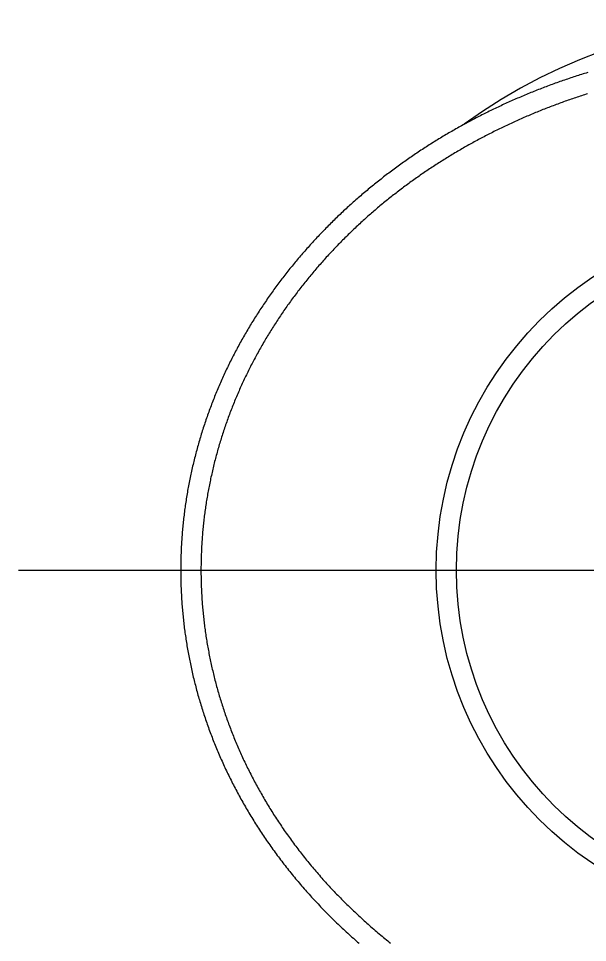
# Model space of a CAD drawing. Extents: x -7.3 to 56, y -18.1 to 32.4.
# Drawn here: x 36.98 to 43.99, y 19.01 to 30.4 of the extents above; entities that cross this region are included whole.
import ezdxf

# ---------------------------------------------------------------- set-up
doc = ezdxf.new("R2010")
doc.units = 0
doc.linetypes.add('CENTER', pattern=[50.8, 31.75, -6.35, 6.35, -6.35])
doc.layers.get('0').update_dxf_attribs({"linetype": 'CONTINUOUS'})
doc.layers.add('CENTER', color=1, linetype='CENTER')

msp = doc.modelspace()

# ---------------------------------------------------------------- linework, layer by layer
at = {"color": 7}
for points in [[(43.9974, 29.7339, 0), (43.9782, 29.728, 0), (43.959, 29.7221, 0), (43.9399, 29.7162, 0), (43.9207, 29.7102, 0), (43.9016, 29.7041, 0), (43.8824, 29.698, 0), (43.8633, 29.6919, 0), (43.8442, 29.6857, 0), (43.8251, 29.6795, 0), (43.8061, 29.6732, 0), (43.787, 29.6669, 0), (43.768, 29.6605, 0), (43.7489, 29.6541, 0), (43.7299, 29.6476, 0), (43.7109, 29.6411, 0), (43.692, 29.6345, 0), (43.673, 29.6279, 0), (43.654, 29.6213, 0), (43.6351, 29.6146, 0), (43.6162, 29.6078, 0), (43.5973, 29.6011, 0), (43.5784, 29.5942, 0), (43.5595, 29.5873, 0), (43.5407, 29.5804, 0), (43.5218, 29.5734, 0), (43.503, 29.5664, 0), (43.4842, 29.5593, 0), (43.4654, 29.5522, 0), (43.4466, 29.545, 0), (43.4279, 29.5378, 0), (43.4091, 29.5306, 0), (43.3904, 29.5233, 0), (43.3717, 29.5159, 0), (43.353, 29.5085, 0), (43.3343, 29.5011, 0), (43.3157, 29.4936, 0), (43.297, 29.486, 0), (43.2784, 29.4784, 0), (43.2598, 29.4708, 0), (43.2412, 29.4631, 0), (43.2226, 29.4554, 0), (43.2041, 29.4476, 0), (43.1855, 29.4398, 0), (43.167, 29.4319, 0), (43.1485, 29.424, 0), (43.1301, 29.416, 0), (43.1116, 29.408, 0), (43.0932, 29.4, 0), (43.0748, 29.3919, 0), (43.0563, 29.3837, 0), (43.038, 29.3755, 0), (43.0196, 29.3673, 0), (43.0013, 29.359, 0), (42.9829, 29.3506, 0), (42.9646, 29.3423, 0), (42.9464, 29.3338, 0), (42.9281, 29.3253, 0), (42.9099, 29.3168, 0), (42.8916, 29.3082, 0), (42.8734, 29.2996, 0), (42.8552, 29.291, 0), (42.8371, 29.2822, 0), (42.8189, 29.2735, 0), (42.8008, 29.2647, 0), (42.7827, 29.2558, 0), (42.7647, 29.2469, 0), (42.7466, 29.238, 0), (42.7286, 29.229, 0), (42.7105, 29.2199, 0), (42.6926, 29.2108, 0), (42.6746, 29.2017, 0), (42.6566, 29.1925, 0), (42.6387, 29.1833, 0), (42.6208, 29.174, 0), (42.6029, 29.1647, 0), (42.5851, 29.1553, 0), (42.5672, 29.1459, 0), (42.5494, 29.1364, 0), (42.5316, 29.1269, 0), (42.5139, 29.1173, 0), (42.4961, 29.1077, 0), (42.4784, 29.0981, 0), (42.4607, 29.0884, 0), (42.443, 29.0786, 0), (42.4254, 29.0688, 0), (42.4077, 29.059, 0), (42.3901, 29.0491, 0), (42.3726, 29.0391, 0), (42.355, 29.0292, 0), (42.3375, 29.0191, 0), (42.32, 29.009, 0), (42.3025, 28.9989, 0), (42.285, 28.9887, 0), (42.2676, 28.9785, 0), (42.2502, 28.9683, 0), (42.2328, 28.9579, 0), (42.2155, 28.9476, 0), (42.1981, 28.9372, 0), (42.1809, 28.9267, 0), (42.1636, 28.9162, 0), (42.1463, 28.9057, 0), (42.1291, 28.8951, 0), (42.1119, 28.8844, 0), (42.0948, 28.8738, 0), (42.0776, 28.863, 0), (42.0605, 28.8523, 0), (42.0435, 28.8414, 0), (42.0264, 28.8306, 0), (42.0094, 28.8196, 0), (41.9924, 28.8087, 0), (41.9754, 28.7977, 0), (41.9585, 28.7866, 0), (41.9416, 28.7755, 0), (41.9247, 28.7644, 0), (41.9079, 28.7532, 0), (41.8911, 28.7419, 0), (41.8743, 28.7307, 0), (41.8575, 28.7193, 0), (41.8408, 28.708, 0), (41.8241, 28.6965, 0), (41.8075, 28.6851, 0), (41.7908, 28.6736, 0), (41.7742, 28.662, 0), (41.7577, 28.6504, 0), (41.7411, 28.6388, 0), (41.7246, 28.6271, 0), (41.7081, 28.6153, 0), (41.6917, 28.6036, 0), (41.6753, 28.5917, 0), (41.6589, 28.5799, 0), (41.6426, 28.5679, 0), (41.6262, 28.556, 0), (41.61, 28.544, 0), (41.5937, 28.5319, 0), (41.5775, 28.5198, 0), (41.5613, 28.5077, 0), (41.5452, 28.4955, 0), (41.5291, 28.4833, 0), (41.513, 28.471, 0), (41.4969, 28.4587, 0), (41.4809, 28.4463, 0), (41.4649, 28.4339, 0), (41.449, 28.4214, 0), (41.4331, 28.4089, 0), (41.4172, 28.3964, 0), (41.4014, 28.3838, 0), (41.3856, 28.3712, 0), (41.3698, 28.3585, 0), (41.3541, 28.3458, 0), (41.3384, 28.333, 0), (41.3227, 28.3202, 0), (41.3071, 28.3073, 0), (41.2915, 28.2944, 0), (41.276, 28.2815, 0), (41.2604, 28.2685, 0), (41.245, 28.2555, 0), (41.2295, 28.2424, 0), (41.2141, 28.2293, 0), (41.1988, 28.2161, 0), (41.1834, 28.2029, 0), (41.1682, 28.1897, 0), (41.1529, 28.1764, 0), (41.1377, 28.163, 0), (41.1225, 28.1497, 0), (41.1074, 28.1362, 0), (41.0923, 28.1228, 0), (41.0772, 28.1093, 0), (41.0622, 28.0957, 0), (41.0472, 28.0821, 0), (41.0323, 28.0685, 0), (41.0174, 28.0548, 0), (41.0025, 28.0411, 0), (40.9877, 28.0273, 0), (40.9729, 28.0135, 0), (40.9582, 27.9996, 0), (40.9435, 27.9857, 0), (40.9288, 27.9718, 0), (40.9142, 27.9578, 0), (40.8996, 27.9438, 0), (40.8851, 27.9297, 0), (40.8706, 27.9156, 0), (40.8561, 27.9015, 0), (40.8417, 27.8873, 0), (40.8273, 27.873, 0), (40.813, 27.8587, 0), (40.7987, 27.8444, 0), (40.7845, 27.83, 0), (40.7702, 27.8156, 0), (40.7561, 27.8012, 0), (40.742, 27.7867, 0), (40.7279, 27.7722, 0), (40.7138, 27.7576, 0), (40.6999, 27.743, 0), (40.6859, 27.7283, 0), (40.672, 27.7136, 0), (40.6581, 27.6989, 0), (40.6443, 27.6841, 0), (40.6305, 27.6693, 0), (40.6168, 27.6544, 0), (40.6031, 27.6395, 0), (40.5895, 27.6245, 0), (40.5759, 27.6095, 0), (40.5623, 27.5945, 0), (40.5488, 27.5794, 0), (40.5353, 27.5643, 0), (40.5219, 27.5491, 0), (40.5085, 27.5339, 0), (40.4952, 27.5187, 0), (40.4819, 27.5034, 0), (40.4687, 27.4881, 0), (40.4555, 27.4727, 0), (40.4424, 27.4573, 0), (40.4293, 27.4419, 0), (40.4162, 27.4264, 0), (40.4032, 27.4109, 0), (40.3902, 27.3953, 0), (40.3773, 27.3797, 0), (40.3644, 27.364, 0), (40.3516, 27.3483, 0), (40.3389, 27.3326, 0), (40.3261, 27.3168, 0), (40.3134, 27.301, 0), (40.3008, 27.2852, 0), (40.2882, 27.2693, 0), (40.2757, 27.2533, 0), (40.2632, 27.2374, 0), (40.2508, 27.2213, 0), (40.2384, 27.2053, 0), (40.226, 27.1892, 0), (40.2138, 27.173, 0), (40.2015, 27.1569, 0), (40.1893, 27.1407, 0), (40.1772, 27.1244, 0), (40.1651, 27.1081, 0), (40.153, 27.0918, 0), (40.141, 27.0754, 0), (40.1291, 27.059, 0), (40.1172, 27.0425, 0), (40.1053, 27.026, 0), (40.0935, 27.0094, 0), (40.0818, 26.9929, 0), (40.0701, 26.9762, 0), (40.0585, 26.9596, 0), (40.0469, 26.9429, 0), (40.0353, 26.9261, 0), (40.0238, 26.9093, 0), (40.0124, 26.8925, 0), (40.001, 26.8756, 0), (39.9897, 26.8587, 0), (39.9784, 26.8418, 0), (39.9671, 26.8248, 0), (39.956, 26.8078, 0), (39.9448, 26.7907, 0), (39.9338, 26.7736, 0), (39.9227, 26.7565, 0), (39.9118, 26.7393, 0), (39.9009, 26.7221, 0), (39.89, 26.7049, 0), (39.8792, 26.6876, 0), (39.8685, 26.6703, 0), (39.8578, 26.6529, 0), (39.8471, 26.6355, 0), (39.8365, 26.6181, 0), (39.826, 26.6006, 0), (39.8155, 26.5831, 0), (39.8051, 26.5655, 0), (39.7947, 26.548, 0), (39.7844, 26.5303, 0), (39.7742, 26.5127, 0), (39.764, 26.495, 0), (39.7539, 26.4773, 0), (39.7438, 26.4595, 0), (39.7338, 26.4417, 0), (39.7238, 26.4239, 0), (39.7139, 26.406, 0), (39.704, 26.3881, 0), (39.6943, 26.3702, 0), (39.6845, 26.3522, 0), (39.6749, 26.3342, 0), (39.6652, 26.3162, 0), (39.6557, 26.2981, 0), (39.6462, 26.28, 0), (39.6367, 26.2619, 0), (39.6274, 26.2437, 0), (39.6181, 26.2255, 0), (39.6088, 26.2073, 0), (39.5996, 26.189, 0), (39.5905, 26.1707, 0), (39.5814, 26.1523, 0), (39.5724, 26.134, 0), (39.5634, 26.1156, 0), (39.5545, 26.0971, 0), (39.5457, 26.0787, 0), (39.5369, 26.0602, 0), (39.5282, 26.0416, 0), (39.5196, 26.0231, 0), (39.511, 26.0045, 0), (39.5025, 25.9858, 0), (39.494, 25.9672, 0), (39.4856, 25.9485, 0), (39.4773, 25.9298, 0), (39.469, 25.911, 0), (39.4608, 25.8923, 0), (39.4527, 25.8735, 0), (39.4446, 25.8546, 0), (39.4366, 25.8358, 0), (39.4287, 25.8169, 0), (39.4208, 25.7979, 0), (39.413, 25.779, 0), (39.4052, 25.76, 0), (39.3975, 25.741, 0), (39.3899, 25.722, 0), (39.3824, 25.7029, 0), (39.3749, 25.6838, 0), (39.3675, 25.6647, 0), (39.3601, 25.6456, 0), (39.3528, 25.6264, 0), (39.3456, 25.6072, 0), (39.3384, 25.588, 0), (39.3314, 25.5688, 0), (39.3243, 25.5495, 0), (39.3174, 25.5302, 0), (39.3105, 25.5109, 0), (39.3037, 25.4916, 0), (39.2969, 25.4722, 0), (39.2902, 25.4529, 0), (39.2836, 25.4334, 0), (39.2771, 25.414, 0), (39.2706, 25.3946, 0), (39.2642, 25.3751, 0), (39.2578, 25.3556, 0), (39.2515, 25.3361, 0), (39.2453, 25.3165, 0), (39.2392, 25.297, 0), (39.2331, 25.2774, 0), (39.2271, 25.2578, 0), (39.2212, 25.2382, 0), (39.2153, 25.2185, 0), (39.2095, 25.1989, 0), (39.2038, 25.1792, 0), (39.1981, 25.1595, 0), (39.1925, 25.1398, 0), (39.187, 25.12, 0), (39.1815, 25.1003, 0), (39.1762, 25.0805, 0), (39.1709, 25.0607, 0), (39.1656, 25.0409, 0), (39.1605, 25.0211, 0), (39.1554, 25.0012, 0), (39.1503, 24.9814, 0), (39.1454, 24.9615, 0), (39.1405, 24.9416, 0), (39.1357, 24.9217, 0), (39.1309, 24.9017, 0), (39.1263, 24.8818, 0), (39.1217, 24.8618, 0), (39.1171, 24.8418, 0), (39.1127, 24.8219, 0), (39.1083, 24.8018, 0), (39.104, 24.7818, 0), (39.0997, 24.7618, 0), (39.0956, 24.7417, 0), (39.0915, 24.7217, 0), (39.0875, 24.7016, 0), (39.0835, 24.6815, 0), (39.0796, 24.6614, 0), (39.0758, 24.6413, 0), (39.0721, 24.6212, 0), (39.0685, 24.6011, 0), (39.0649, 24.5809, 0), (39.0614, 24.5608, 0), (39.0579, 24.5406, 0), (39.0546, 24.5204, 0), (39.0513, 24.5002, 0), (39.048, 24.48, 0), (39.0449, 24.4598, 0), (39.0418, 24.4396, 0), (39.0388, 24.4194, 0), (39.0359, 24.3991, 0), (39.033, 24.3789, 0), (39.0303, 24.3586, 0), (39.0275, 24.3384, 0), (39.0249, 24.3181, 0), (39.0224, 24.2978, 0), (39.0199, 24.2775, 0), (39.0174, 24.2572, 0), (39.0151, 24.2369, 0), (39.0128, 24.2166, 0), (39.0106, 24.1963, 0), (39.0085, 24.176, 0), (39.0065, 24.1556, 0), (39.0045, 24.1353, 0), (39.0026, 24.115, 0), (39.0008, 24.0946, 0), (38.999, 24.0743, 0), (38.9973, 24.0539, 0), (38.9957, 24.0335, 0), (38.9942, 24.0132, 0), (38.9927, 23.9928, 0), (38.9913, 23.9724, 0), (38.99, 23.952, 0), (38.9888, 23.9317, 0), (38.9876, 23.9113, 0), (38.9865, 23.8909, 0), (38.9855, 23.8705, 0), (38.9846, 23.8501, 0), (38.9837, 23.8297, 0), (38.9829, 23.8093, 0), (38.9822, 23.7889, 0), (38.9815, 23.7685, 0), (38.9809, 23.748, 0), (38.9804, 23.7276, 0), (38.98, 23.7072, 0), (38.9797, 23.6868, 0), (38.9794, 23.6664, 0), (38.9792, 23.646, 0), (38.979, 23.6255, 0), (38.979, 23.6051, 0), (38.979, 23.5847, 0), (38.9791, 23.5643, 0), (38.9793, 23.5439, 0), (38.9795, 23.5235, 0), (38.9798, 23.503, 0), (38.9802, 23.4826, 0), (38.9807, 23.4622, 0), (38.9812, 23.4418, 0), (38.9818, 23.4214, 0), (38.9825, 23.401, 0), (38.9832, 23.3806, 0), (38.9841, 23.3602, 0), (38.985, 23.3398, 0), (38.986, 23.3194, 0), (38.987, 23.2989, 0), (38.9881, 23.2785, 0), (38.9893, 23.2581, 0), (38.9906, 23.2377, 0), (38.992, 23.2173, 0), (38.9934, 23.1969, 0), (38.9949, 23.1765, 0), (38.9965, 23.1561, 0), (38.9981, 23.1358, 0), (38.9998, 23.1154, 0), (39.0016, 23.095, 0), (39.0035, 23.0746, 0), (39.0054, 23.0542, 0), (39.0075, 23.0338, 0), (39.0096, 23.0135, 0), (39.0117, 22.9931, 0), (39.014, 22.9727, 0), (39.0163, 22.9523, 0), (39.0187, 22.932, 0), (39.0211, 22.9116, 0), (39.0237, 22.8913, 0), (39.0263, 22.8709, 0), (39.029, 22.8506, 0), (39.0317, 22.8302, 0), (39.0346, 22.8099, 0), (39.0375, 22.7895, 0), (39.0405, 22.7692, 0), (39.0435, 22.7489, 0), (39.0467, 22.7285, 0), (39.0499, 22.7082, 0), (39.0532, 22.6879, 0), (39.0565, 22.6676, 0), (39.06, 22.6473, 0), (39.0635, 22.627, 0), (39.067, 22.6067, 0), (39.0707, 22.5864, 0), (39.0744, 22.5661, 0), (39.0783, 22.5458, 0), (39.0821, 22.5255, 0), (39.0861, 22.5053, 0), (39.0901, 22.485, 0), (39.0942, 22.4647, 0), (39.0984, 22.4445, 0), (39.1027, 22.4242, 0), (39.107, 22.404, 0), (39.1114, 22.3838, 0), (39.1159, 22.3635, 0), (39.1205, 22.3433, 0), (39.1251, 22.3231, 0), (39.1298, 22.3029, 0), (39.1346, 22.2827, 0), (39.1395, 22.2625, 0), (39.1444, 22.2423, 0), (39.1494, 22.2221, 0), (39.1545, 22.202, 0), (39.1597, 22.1818, 0), (39.1649, 22.1616, 0), (39.1702, 22.1415, 0), (39.1756, 22.1214, 0), (39.1811, 22.1012, 0), (39.1866, 22.0811, 0), (39.1922, 22.061, 0), (39.1979, 22.0409, 0), (39.2037, 22.0208, 0), (39.2095, 22.0007, 0), (39.2155, 21.9806, 0), (39.2215, 21.9605, 0), (39.2275, 21.9405, 0), (39.2337, 21.9204, 0), (39.2399, 21.9004, 0), (39.2462, 21.8803, 0), (39.2526, 21.8603, 0), (39.259, 21.8403, 0), (39.2656, 21.8203, 0), (39.2722, 21.8003, 0), (39.2789, 21.7803, 0), (39.2856, 21.7604, 0), (39.2924, 21.7404, 0), (39.2994, 21.7205, 0), (39.3063, 21.7005, 0), (39.3134, 21.6806, 0), (39.3206, 21.6607, 0), (39.3278, 21.6408, 0), (39.3351, 21.6209, 0), (39.3424, 21.601, 0), (39.3499, 21.5812, 0), (39.3574, 21.5613, 0), (39.365, 21.5415, 0), (39.3727, 21.5217, 0), (39.3804, 21.5019, 0), (39.3883, 21.4821, 0), (39.3962, 21.4623, 0), (39.4042, 21.4425, 0), (39.4122, 21.4228, 0), (39.4204, 21.403, 0), (39.4286, 21.3833, 0), (39.4369, 21.3636, 0), (39.4452, 21.3439, 0), (39.4537, 21.3242, 0), (39.4622, 21.3045, 0), (39.4708, 21.2849, 0), (39.4795, 21.2652, 0), (39.4883, 21.2456, 0), (39.4971, 21.226, 0), (39.506, 21.2064, 0), (39.515, 21.1868, 0), (39.5241, 21.1673, 0), (39.5332, 21.1477, 0), (39.5424, 21.1282, 0), (39.5517, 21.1087, 0), (39.5611, 21.0892, 0), (39.5705, 21.0698, 0), (39.5801, 21.0503, 0), (39.5897, 21.0309, 0), (39.5994, 21.0114, 0), (39.6091, 20.992, 0), (39.619, 20.9726, 0), (39.6289, 20.9533, 0), (39.6389, 20.9339, 0), (39.649, 20.9146, 0), (39.6591, 20.8953, 0), (39.6694, 20.876, 0), (39.6797, 20.8567, 0), (39.6901, 20.8374, 0), (39.7005, 20.8182, 0), (39.7111, 20.799, 0), (39.7217, 20.7798, 0), (39.7324, 20.7606, 0), (39.7432, 20.7414, 0), (39.7541, 20.7223, 0), (39.765, 20.7031, 0), (39.7761, 20.684, 0), (39.7872, 20.6649, 0), (39.7983, 20.6459, 0), (39.8096, 20.6268, 0), (39.8209, 20.6078, 0), (39.8324, 20.5888, 0), (39.8438, 20.5699, 0), (39.8554, 20.5509, 0), (39.8671, 20.532, 0), (39.8788, 20.5131, 0), (39.8906, 20.4942, 0), (39.9025, 20.4753, 0), (39.9144, 20.4565, 0), (39.9265, 20.4377, 0), (39.9386, 20.4189, 0), (39.9508, 20.4002, 0), (39.9631, 20.3815, 0), (39.9754, 20.3628, 0), (39.9878, 20.3441, 0), (40.0003, 20.3254, 0), (40.0129, 20.3068, 0), (40.0256, 20.2882, 0), (40.0383, 20.2697, 0), (40.0511, 20.2511, 0), (40.064, 20.2326, 0), (40.0769, 20.2141, 0), (40.09, 20.1957, 0), (40.1031, 20.1773, 0), (40.1163, 20.1589, 0), (40.1295, 20.1405, 0), (40.1429, 20.1222, 0), (40.1563, 20.1039, 0), (40.1698, 20.0856, 0), (40.1833, 20.0674, 0), (40.197, 20.0492, 0), (40.2107, 20.031, 0), (40.2245, 20.0129, 0), (40.2384, 19.9948, 0), (40.2523, 19.9767, 0), (40.2663, 19.9587, 0), (40.2804, 19.9407, 0), (40.2946, 19.9227, 0), (40.3088, 19.9048, 0), (40.3232, 19.8869, 0), (40.3376, 19.869, 0), (40.352, 19.8512, 0), (40.3666, 19.8334, 0), (40.3812, 19.8156, 0), (40.3959, 19.7979, 0), (40.4107, 19.7802, 0), (40.4255, 19.7626, 0), (40.4404, 19.745, 0), (40.4554, 19.7274, 0), (40.4704, 19.7099, 0), (40.4856, 19.6924, 0), (40.5008, 19.675, 0), (40.516, 19.6576, 0), (40.5313, 19.6403, 0), (40.5467, 19.623, 0), (40.5622, 19.6057, 0), (40.5777, 19.5885, 0), (40.5933, 19.5714, 0), (40.609, 19.5542, 0), (40.6247, 19.5372, 0), (40.6405, 19.5201, 0), (40.6564, 19.5032, 0), (40.6723, 19.4862, 0), (40.6883, 19.4693, 0), (40.7044, 19.4525, 0), (40.7205, 19.4357, 0), (40.7367, 19.419, 0), (40.7529, 19.4023, 0), (40.7692, 19.3856, 0), (40.7856, 19.369, 0), (40.802, 19.3525, 0), (40.8185, 19.336, 0), (40.8351, 19.3196, 0), (40.8517, 19.3032, 0), (40.8683, 19.2868, 0), (40.8851, 19.2705, 0), (40.9019, 19.2543, 0), (40.9187, 19.2381, 0), (40.9356, 19.222, 0), (40.9526, 19.2059, 0), (40.9696, 19.1899, 0), (40.9866, 19.1739, 0), (41.0038, 19.158, 0), (41.0209, 19.1421, 0), (41.0382, 19.1263, 0), (41.0555, 19.1106, 0), (41.0728, 19.0949, 0), (41.0902, 19.0792, 0), (41.1076, 19.0637, 0), (41.1251, 19.0481, 0), (41.1427, 19.0327, 0), (41.1603, 19.0173, 0), (41.178, 19.0019, 0)], [(43.9957, 29.4717, 0), (43.9771, 29.4658, 0), (43.9586, 29.4599, 0), (43.9401, 29.454, 0), (43.9215, 29.448, 0), (43.903, 29.4419, 0), (43.8845, 29.4358, 0), (43.8661, 29.4297, 0), (43.8476, 29.4235, 0), (43.8291, 29.4173, 0), (43.8107, 29.411, 0), (43.7923, 29.4047, 0), (43.7739, 29.3984, 0), (43.7555, 29.392, 0), (43.7371, 29.3855, 0), (43.7188, 29.379, 0), (43.7004, 29.3725, 0), (43.6821, 29.3659, 0), (43.6638, 29.3593, 0), (43.6455, 29.3526, 0), (43.6272, 29.3459, 0), (43.6089, 29.3391, 0), (43.5907, 29.3323, 0), (43.5725, 29.3254, 0), (43.5543, 29.3185, 0), (43.5361, 29.3116, 0), (43.5179, 29.3046, 0), (43.4997, 29.2976, 0), (43.4816, 29.2905, 0), (43.4634, 29.2833, 0), (43.4453, 29.2762, 0), (43.4272, 29.269, 0), (43.4091, 29.2617, 0), (43.3911, 29.2544, 0), (43.373, 29.247, 0), (43.355, 29.2396, 0), (43.337, 29.2322, 0), (43.319, 29.2247, 0), (43.301, 29.2172, 0), (43.2831, 29.2096, 0), (43.2651, 29.202, 0), (43.2472, 29.1943, 0), (43.2293, 29.1866, 0), (43.2114, 29.1788, 0), (43.1936, 29.171, 0), (43.1757, 29.1632, 0), (43.1579, 29.1553, 0), (43.1401, 29.1473, 0), (43.1223, 29.1393, 0), (43.1045, 29.1313, 0), (43.0868, 29.1232, 0), (43.0691, 29.1151, 0), (43.0514, 29.1069, 0), (43.0337, 29.0987, 0), (43.016, 29.0905, 0), (42.9983, 29.0822, 0), (42.9807, 29.0738, 0), (42.9631, 29.0654, 0), (42.9455, 29.057, 0), (42.928, 29.0485, 0), (42.9104, 29.04, 0), (42.8929, 29.0314, 0), (42.8754, 29.0228, 0), (42.8579, 29.0141, 0), (42.8404, 29.0054, 0), (42.823, 28.9966, 0), (42.8056, 28.9878, 0), (42.7882, 28.979, 0), (42.7708, 28.9701, 0), (42.7535, 28.9612, 0), (42.7361, 28.9522, 0), (42.7188, 28.9432, 0), (42.7015, 28.9341, 0), (42.6843, 28.925, 0), (42.667, 28.9158, 0), (42.6498, 28.9066, 0), (42.6326, 28.8973, 0), (42.6154, 28.888, 0), (42.5983, 28.8787, 0), (42.5812, 28.8693, 0), (42.5641, 28.8599, 0), (42.547, 28.8504, 0), (42.5299, 28.8409, 0), (42.5129, 28.8313, 0), (42.4959, 28.8217, 0), (42.4789, 28.812, 0), (42.4619, 28.8023, 0), (42.445, 28.7926, 0), (42.4281, 28.7828, 0), (42.4112, 28.7729, 0), (42.3943, 28.763, 0), (42.3775, 28.7531, 0), (42.3607, 28.7431, 0), (42.3439, 28.7331, 0), (42.3272, 28.723, 0), (42.3104, 28.7129, 0), (42.2937, 28.7028, 0), (42.2771, 28.6926, 0), (42.2604, 28.6823, 0), (42.2438, 28.672, 0), (42.2272, 28.6617, 0), (42.2106, 28.6513, 0), (42.1941, 28.6409, 0), (42.1776, 28.6304, 0), (42.1611, 28.6199, 0), (42.1446, 28.6094, 0), (42.1282, 28.5988, 0), (42.1118, 28.5881, 0), (42.0954, 28.5775, 0), (42.0791, 28.5667, 0), (42.0628, 28.556, 0), (42.0465, 28.5451, 0), (42.0303, 28.5343, 0), (42.014, 28.5234, 0), (41.9978, 28.5124, 0), (41.9817, 28.5014, 0), (41.9655, 28.4904, 0), (41.9494, 28.4793, 0), (41.9334, 28.4682, 0), (41.9173, 28.457, 0), (41.9013, 28.4458, 0), (41.8853, 28.4346, 0), (41.8694, 28.4233, 0), (41.8535, 28.4119, 0), (41.8376, 28.4005, 0), (41.8217, 28.3891, 0), (41.8059, 28.3776, 0), (41.7901, 28.3661, 0), (41.7744, 28.3546, 0), (41.7586, 28.343, 0), (41.7429, 28.3313, 0), (41.7273, 28.3197, 0), (41.7117, 28.3079, 0), (41.6961, 28.2962, 0), (41.6805, 28.2843, 0), (41.665, 28.2725, 0), (41.6495, 28.2606, 0), (41.634, 28.2487, 0), (41.6186, 28.2367, 0), (41.6032, 28.2246, 0), (41.5878, 28.2126, 0), (41.5725, 28.2005, 0), (41.5572, 28.1883, 0), (41.542, 28.1761, 0), (41.5267, 28.1639, 0), (41.5116, 28.1516, 0), (41.4964, 28.1393, 0), (41.4813, 28.1269, 0), (41.4662, 28.1145, 0), (41.4512, 28.1021, 0), (41.4362, 28.0896, 0), (41.4212, 28.077, 0), (41.4063, 28.0645, 0), (41.3914, 28.0519, 0), (41.3765, 28.0392, 0), (41.3617, 28.0265, 0), (41.3469, 28.0138, 0), (41.3322, 28.001, 0), (41.3174, 27.9882, 0), (41.3028, 27.9753, 0), (41.2881, 27.9624, 0), (41.2735, 27.9494, 0), (41.259, 27.9364, 0), (41.2444, 27.9234, 0), (41.23, 27.9103, 0), (41.2155, 27.8972, 0), (41.2011, 27.8841, 0), (41.1867, 27.8709, 0), (41.1724, 27.8576, 0), (41.1581, 27.8444, 0), (41.1439, 27.8311, 0), (41.1296, 27.8177, 0), (41.1155, 27.8043, 0), (41.1013, 27.7909, 0), (41.0872, 27.7774, 0), (41.0732, 27.7639, 0), (41.0592, 27.7503, 0), (41.0452, 27.7367, 0), (41.0313, 27.7231, 0), (41.0174, 27.7094, 0), (41.0035, 27.6957, 0), (40.9897, 27.6819, 0), (40.9759, 27.6681, 0), (40.9622, 27.6543, 0), (40.9485, 27.6404, 0), (40.9349, 27.6265, 0), (40.9213, 27.6125, 0), (40.9077, 27.5985, 0), (40.8942, 27.5844, 0), (40.8807, 27.5704, 0), (40.8673, 27.5562, 0), (40.8539, 27.5421, 0), (40.8405, 27.5279, 0), (40.8272, 27.5136, 0), (40.8139, 27.4994, 0), (40.8007, 27.485, 0), (40.7875, 27.4707, 0), (40.7744, 27.4563, 0), (40.7613, 27.4419, 0), (40.7483, 27.4274, 0), (40.7352, 27.4129, 0), (40.7223, 27.3983, 0), (40.7094, 27.3837, 0), (40.6965, 27.3691, 0), (40.6837, 27.3544, 0), (40.6709, 27.3397, 0), (40.6581, 27.3249, 0), (40.6454, 27.3102, 0), (40.6328, 27.2953, 0), (40.6202, 27.2805, 0), (40.6076, 27.2656, 0), (40.5951, 27.2506, 0), (40.5826, 27.2356, 0), (40.5702, 27.2206, 0), (40.5578, 27.2056, 0), (40.5455, 27.1905, 0), (40.5332, 27.1753, 0), (40.5209, 27.1602, 0), (40.5087, 27.1449, 0), (40.4966, 27.1297, 0), (40.4845, 27.1144, 0), (40.4724, 27.0991, 0), (40.4604, 27.0837, 0), (40.4485, 27.0683, 0), (40.4366, 27.0529, 0), (40.4247, 27.0374, 0), (40.4129, 27.0219, 0), (40.4011, 27.0063, 0), (40.3894, 26.9907, 0), (40.3777, 26.9751, 0), (40.3661, 26.9594, 0), (40.3545, 26.9437, 0), (40.343, 26.928, 0), (40.3315, 26.9122, 0), (40.32, 26.8964, 0), (40.3086, 26.8805, 0), (40.2973, 26.8646, 0), (40.286, 26.8487, 0), (40.2748, 26.8327, 0), (40.2636, 26.8167, 0), (40.2524, 26.8006, 0), (40.2414, 26.7845, 0), (40.2303, 26.7684, 0), (40.2193, 26.7522, 0), (40.2084, 26.736, 0), (40.1975, 26.7198, 0), (40.1866, 26.7035, 0), (40.1759, 26.6872, 0), (40.1651, 26.6709, 0), (40.1544, 26.6545, 0), (40.1438, 26.6381, 0), (40.1332, 26.6216, 0), (40.1227, 26.6051, 0), (40.1122, 26.5886, 0), (40.1018, 26.572, 0), (40.0914, 26.5554, 0), (40.0811, 26.5388, 0), (40.0708, 26.5221, 0), (40.0606, 26.5054, 0), (40.0504, 26.4887, 0), (40.0403, 26.4719, 0), (40.0303, 26.4551, 0), (40.0203, 26.4383, 0), (40.0103, 26.4214, 0), (40.0004, 26.4045, 0), (39.9906, 26.3875, 0), (39.9808, 26.3706, 0), (39.9711, 26.3536, 0), (39.9614, 26.3365, 0), (39.9518, 26.3194, 0), (39.9422, 26.3023, 0), (39.9327, 26.2852, 0), (39.9233, 26.268, 0), (39.9139, 26.2508, 0), (39.9046, 26.2336, 0), (39.8953, 26.2163, 0), (39.8861, 26.199, 0), (39.8769, 26.1817, 0), (39.8678, 26.1643, 0), (39.8587, 26.1469, 0), (39.8497, 26.1295, 0), (39.8408, 26.112, 0), (39.8319, 26.0945, 0), (39.8231, 26.077, 0), (39.8144, 26.0594, 0), (39.8056, 26.0419, 0), (39.797, 26.0242, 0), (39.7884, 26.0066, 0), (39.7799, 25.9889, 0), (39.7714, 25.9712, 0), (39.763, 25.9535, 0), (39.7547, 25.9357, 0), (39.7464, 25.9179, 0), (39.7382, 25.9001, 0), (39.73, 25.8823, 0), (39.7219, 25.8644, 0), (39.7139, 25.8465, 0), (39.7059, 25.8285, 0), (39.6979, 25.8106, 0), (39.6901, 25.7926, 0), (39.6823, 25.7745, 0), (39.6746, 25.7565, 0), (39.6669, 25.7384, 0), (39.6593, 25.7203, 0), (39.6517, 25.7022, 0), (39.6442, 25.684, 0), (39.6368, 25.6659, 0), (39.6295, 25.6477, 0), (39.6222, 25.6294, 0), (39.6149, 25.6112, 0), (39.6078, 25.5929, 0), (39.6006, 25.5746, 0), (39.5936, 25.5563, 0), (39.5866, 25.5379, 0), (39.5797, 25.5195, 0), (39.5729, 25.5011, 0), (39.5661, 25.4827, 0), (39.5593, 25.4643, 0), (39.5527, 25.4458, 0), (39.5461, 25.4273, 0), (39.5396, 25.4088, 0), (39.5331, 25.3903, 0), (39.5267, 25.3717, 0), (39.5203, 25.3531, 0), (39.5141, 25.3345, 0), (39.5079, 25.3159, 0), (39.5017, 25.2973, 0), (39.4957, 25.2786, 0), (39.4896, 25.2599, 0), (39.4837, 25.2412, 0), (39.4778, 25.2225, 0), (39.472, 25.2038, 0), (39.4663, 25.185, 0), (39.4606, 25.1662, 0), (39.455, 25.1474, 0), (39.4494, 25.1286, 0), (39.4439, 25.1098, 0), (39.4385, 25.0909, 0), (39.4332, 25.0721, 0), (39.4279, 25.0532, 0), (39.4227, 25.0343, 0), (39.4175, 25.0154, 0), (39.4125, 24.9964, 0), (39.4074, 24.9775, 0), (39.4025, 24.9585, 0), (39.3976, 24.9395, 0), (39.3928, 24.9205, 0), (39.3881, 24.9015, 0), (39.3834, 24.8825, 0), (39.3788, 24.8634, 0), (39.3743, 24.8443, 0), (39.3698, 24.8253, 0), (39.3654, 24.8062, 0), (39.3611, 24.7871, 0), (39.3568, 24.7679, 0), (39.3526, 24.7488, 0), (39.3485, 24.7297, 0), (39.3444, 24.7105, 0), (39.3404, 24.6913, 0), (39.3365, 24.6722, 0), (39.3327, 24.653, 0), (39.3289, 24.6337, 0), (39.3252, 24.6145, 0), (39.3216, 24.5953, 0), (39.318, 24.5761, 0), (39.3145, 24.5568, 0), (39.3111, 24.5375, 0), (39.3077, 24.5183, 0), (39.3044, 24.499, 0), (39.3012, 24.4797, 0), (39.2981, 24.4604, 0), (39.295, 24.4411, 0), (39.292, 24.4218, 0), (39.289, 24.4024, 0), (39.2862, 24.3831, 0), (39.2834, 24.3637, 0), (39.2806, 24.3444, 0), (39.278, 24.325, 0), (39.2754, 24.3057, 0), (39.2729, 24.2863, 0), (39.2704, 24.2669, 0), (39.2681, 24.2475, 0), (39.2657, 24.2281, 0), (39.2635, 24.2087, 0), (39.2613, 24.1893, 0), (39.2592, 24.1699, 0), (39.2572, 24.1504, 0), (39.2552, 24.131, 0), (39.2534, 24.1116, 0), (39.2515, 24.0921, 0), (39.2498, 24.0727, 0), (39.2481, 24.0532, 0), (39.2465, 24.0338, 0), (39.245, 24.0143, 0), (39.2435, 23.9948, 0), (39.2421, 23.9754, 0), (39.2408, 23.9559, 0), (39.2395, 23.9364, 0), (39.2383, 23.9169, 0), (39.2372, 23.8975, 0), (39.2362, 23.878, 0), (39.2352, 23.8585, 0), (39.2343, 23.839, 0), (39.2335, 23.8195, 0), (39.2327, 23.8, 0), (39.232, 23.7805, 0), (39.2314, 23.761, 0), (39.2309, 23.7415, 0), (39.2304, 23.722, 0), (39.23, 23.7025, 0), (39.2296, 23.6829, 0), (39.2294, 23.6634, 0), (39.2292, 23.6439, 0), (39.229, 23.6244, 0), (39.229, 23.6049, 0), (39.229, 23.5854, 0), (39.2291, 23.5659, 0), (39.2292, 23.5464, 0), (39.2295, 23.5269, 0), (39.2298, 23.5073, 0), (39.2301, 23.4878, 0), (39.2306, 23.4683, 0), (39.2311, 23.4488, 0), (39.2317, 23.4293, 0), (39.2323, 23.4098, 0), (39.2331, 23.3903, 0), (39.2339, 23.3708, 0), (39.2347, 23.3513, 0), (39.2357, 23.3318, 0), (39.2367, 23.3123, 0), (39.2377, 23.2928, 0), (39.2389, 23.2733, 0), (39.2401, 23.2538, 0), (39.2414, 23.2343, 0), (39.2428, 23.2148, 0), (39.2442, 23.1953, 0), (39.2457, 23.1758, 0), (39.2473, 23.1563, 0), (39.2489, 23.1369, 0), (39.2506, 23.1174, 0), (39.2524, 23.0979, 0), (39.2543, 23.0784, 0), (39.2562, 23.0589, 0), (39.2582, 23.0394, 0), (39.2603, 23.02, 0), (39.2624, 23.0005, 0), (39.2646, 22.981, 0), (39.2669, 22.9616, 0), (39.2693, 22.9421, 0), (39.2717, 22.9226, 0), (39.2742, 22.9032, 0), (39.2768, 22.8837, 0), (39.2794, 22.8643, 0), (39.2821, 22.8448, 0), (39.2849, 22.8254, 0), (39.2877, 22.806, 0), (39.2907, 22.7865, 0), (39.2937, 22.7671, 0), (39.2967, 22.7477, 0), (39.2999, 22.7282, 0), (39.3031, 22.7088, 0), (39.3064, 22.6894, 0), (39.3097, 22.67, 0), (39.3132, 22.6506, 0), (39.3167, 22.6312, 0), (39.3202, 22.6118, 0), (39.3239, 22.5924, 0), (39.3276, 22.573, 0), (39.3314, 22.5536, 0), (39.3352, 22.5342, 0), (39.3392, 22.5149, 0), (39.3432, 22.4955, 0), (39.3472, 22.4761, 0), (39.3514, 22.4568, 0), (39.3556, 22.4374, 0), (39.3599, 22.4181, 0), (39.3643, 22.3987, 0), (39.3687, 22.3794, 0), (39.3732, 22.3601, 0), (39.3778, 22.3408, 0), (39.3824, 22.3214, 0), (39.3871, 22.3021, 0), (39.3919, 22.2828, 0), (39.3968, 22.2635, 0), (39.4017, 22.2442, 0), (39.4068, 22.225, 0), (39.4118, 22.2057, 0), (39.417, 22.1864, 0), (39.4222, 22.1672, 0), (39.4275, 22.1479, 0), (39.4329, 22.1287, 0), (39.4383, 22.1094, 0), (39.4439, 22.0902, 0), (39.4495, 22.071, 0), (39.4551, 22.0517, 0), (39.4609, 22.0325, 0), (39.4667, 22.0133, 0), (39.4726, 21.9941, 0), (39.4785, 21.975, 0), (39.4845, 21.9558, 0), (39.4907, 21.9366, 0), (39.4968, 21.9175, 0), (39.5031, 21.8983, 0), (39.5094, 21.8792, 0), (39.5158, 21.8601, 0), (39.5223, 21.8409, 0), (39.5288, 21.8218, 0), (39.5354, 21.8027, 0), (39.5421, 21.7837, 0), (39.5489, 21.7646, 0), (39.5557, 21.7455, 0), (39.5626, 21.7265, 0), (39.5696, 21.7074, 0), (39.5767, 21.6884, 0), (39.5838, 21.6694, 0), (39.591, 21.6504, 0), (39.5983, 21.6314, 0), (39.6056, 21.6124, 0), (39.6131, 21.5934, 0), (39.6206, 21.5744, 0), (39.6281, 21.5555, 0), (39.6358, 21.5366, 0), (39.6435, 21.5176, 0), (39.6513, 21.4987, 0), (39.6592, 21.4798, 0), (39.6671, 21.4609, 0), (39.6752, 21.4421, 0), (39.6832, 21.4232, 0), (39.6914, 21.4044, 0), (39.6997, 21.3855, 0), (39.708, 21.3667, 0), (39.7164, 21.3479, 0), (39.7248, 21.3291, 0), (39.7334, 21.3103, 0), (39.742, 21.2916, 0), (39.7507, 21.2728, 0), (39.7594, 21.2541, 0), (39.7683, 21.2354, 0), (39.7772, 21.2167, 0), (39.7862, 21.198, 0), (39.7952, 21.1793, 0), (39.8044, 21.1607, 0), (39.8136, 21.142, 0), (39.8229, 21.1234, 0), (39.8323, 21.1048, 0), (39.8417, 21.0862, 0), (39.8512, 21.0676, 0), (39.8608, 21.0491, 0), (39.8705, 21.0305, 0), (39.8802, 21.012, 0), (39.89, 20.9935, 0), (39.8999, 20.975, 0), (39.9099, 20.9565, 0), (39.9199, 20.9381, 0), (39.9301, 20.9196, 0), (39.9403, 20.9012, 0), (39.9505, 20.8828, 0), (39.9609, 20.8644, 0), (39.9713, 20.846, 0), (39.9818, 20.8277, 0), (39.9924, 20.8093, 0), (40.003, 20.791, 0), (40.0138, 20.7727, 0), (40.0246, 20.7544, 0), (40.0355, 20.7362, 0), (40.0464, 20.7179, 0), (40.0575, 20.6997, 0), (40.0686, 20.6815, 0), (40.0798, 20.6634, 0), (40.091, 20.6452, 0), (40.1023, 20.6271, 0), (40.1138, 20.609, 0), (40.1252, 20.5909, 0), (40.1368, 20.5728, 0), (40.1484, 20.5548, 0), (40.1601, 20.5368, 0), (40.1719, 20.5188, 0), (40.1838, 20.5008, 0), (40.1957, 20.4829, 0), (40.2077, 20.465, 0), (40.2198, 20.4471, 0), (40.232, 20.4292, 0), (40.2442, 20.4114, 0), (40.2565, 20.3936, 0), (40.2689, 20.3758, 0), (40.2813, 20.3581, 0), (40.2939, 20.3403, 0), (40.3065, 20.3226, 0), (40.3191, 20.305, 0), (40.3319, 20.2873, 0), (40.3447, 20.2697, 0), (40.3576, 20.2521, 0), (40.3706, 20.2345, 0), (40.3836, 20.217, 0), (40.3967, 20.1995, 0), (40.4099, 20.182, 0), (40.4232, 20.1646, 0), (40.4365, 20.1472, 0), (40.4499, 20.1298, 0), (40.4634, 20.1125, 0), (40.477, 20.0952, 0), (40.4906, 20.0779, 0), (40.5043, 20.0606, 0), (40.5181, 20.0434, 0), (40.5319, 20.0262, 0), (40.5459, 20.0091, 0), (40.5599, 19.9919, 0), (40.5739, 19.9749, 0), (40.5881, 19.9578, 0), (40.6023, 19.9408, 0), (40.6165, 19.9238, 0), (40.6309, 19.9069, 0), (40.6453, 19.89, 0), (40.6598, 19.8731, 0), (40.6744, 19.8563, 0), (40.689, 19.8395, 0), (40.7037, 19.8228, 0), (40.7184, 19.8061, 0), (40.7333, 19.7895, 0), (40.7481, 19.7728, 0), (40.7631, 19.7563, 0), (40.7781, 19.7397, 0), (40.7932, 19.7233, 0), (40.8084, 19.7068, 0), (40.8236, 19.6904, 0), (40.8389, 19.6741, 0), (40.8542, 19.6578, 0), (40.8696, 19.6415, 0), (40.8851, 19.6253, 0), (40.9006, 19.6091, 0), (40.9162, 19.593, 0), (40.9318, 19.5769, 0), (40.9475, 19.5609, 0), (40.9633, 19.5449, 0), (40.9791, 19.5289, 0), (40.995, 19.513, 0), (41.011, 19.4972, 0), (41.027, 19.4814, 0), (41.0431, 19.4656, 0), (41.0592, 19.4499, 0), (41.0754, 19.4343, 0), (41.0916, 19.4187, 0), (41.1079, 19.4031, 0), (41.1242, 19.3876, 0), (41.1406, 19.3722, 0), (41.1571, 19.3568, 0), (41.1736, 19.3414, 0), (41.1902, 19.3261, 0), (41.2068, 19.3109, 0), (41.2235, 19.2957, 0), (41.2402, 19.2806, 0), (41.257, 19.2655, 0), (41.2738, 19.2505, 0), (41.2907, 19.2355, 0), (41.3076, 19.2206, 0), (41.3246, 19.2057, 0), (41.3416, 19.1909, 0), (41.3587, 19.1761, 0), (41.3758, 19.1615, 0), (41.393, 19.1468, 0), (41.4102, 19.1322, 0), (41.4275, 19.1177, 0), (41.4448, 19.1032, 0), (41.4622, 19.0888, 0), (41.4796, 19.0745, 0), (41.4971, 19.0602, 0), (41.5146, 19.0459, 0), (41.5321, 19.0318, 0), (41.5497, 19.0177, 0), (41.5674, 19.0036, 0)]]:
    msp.add_polyline3d(points, dxfattribs=at)
at = {"color": 7, "linetype": 'CONTINUOUS'}
for radius in [4.35, 4.1]:
    msp.add_circle((46.479, 23.6), radius, dxfattribs=at)
msp.add_arc((46.479, 23.6), 6.8, 53.92743, 126.07257, dxfattribs=at)
at = {"layer": 'CENTER', "color": 1, "linetype": 'CENTER'}
msp.add_line((36.979, 23.6), (55.979, 23.6), dxfattribs=at)

doc.saveas('drawing.dxf')
